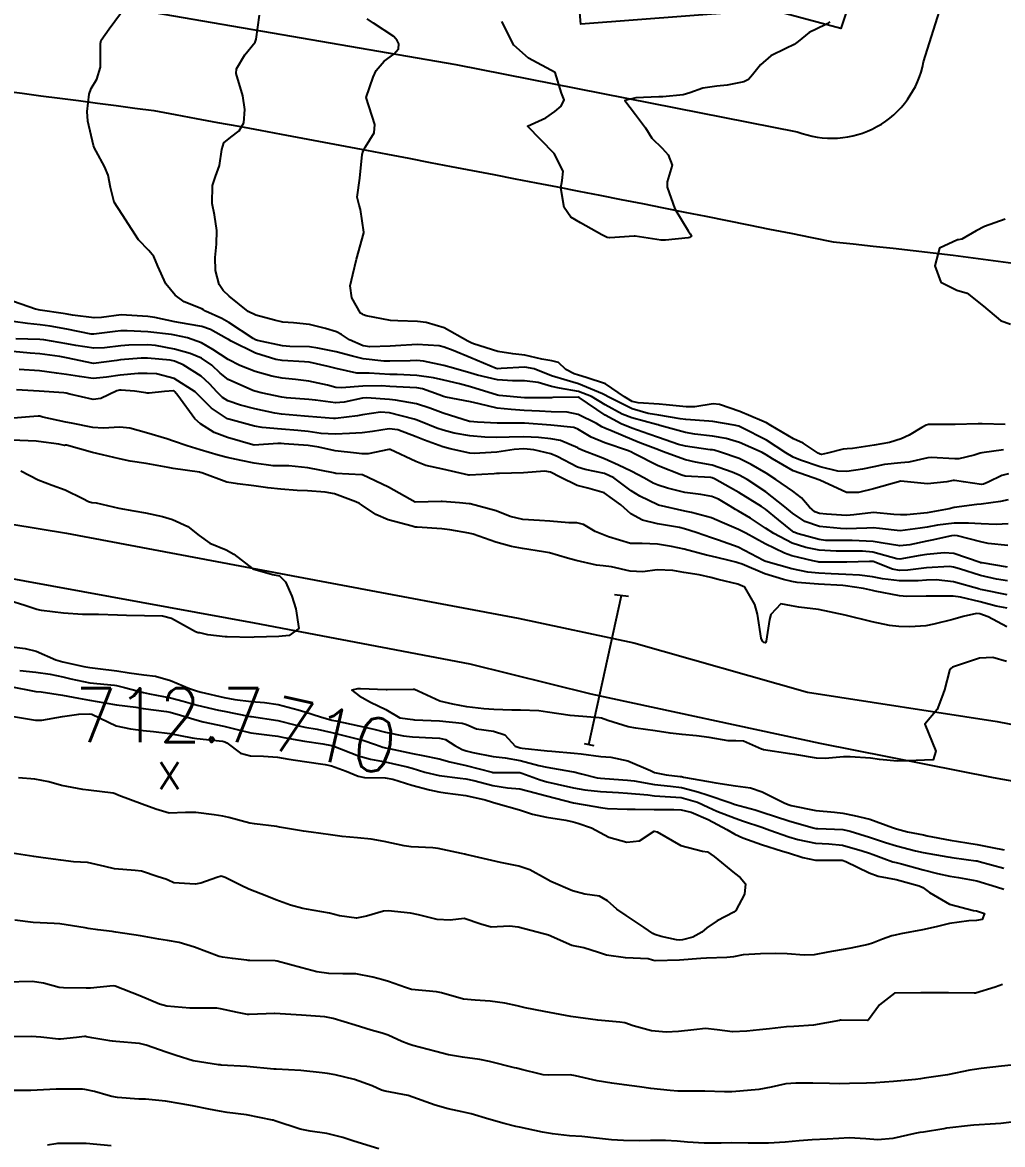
# Model space of a CAD drawing. Header units: metres. Extents: x 292545 to 299085, y 7450245 to 7463078.
# Drawn here: x 292614.3 to 292687.1, y 7462828 to 7462911.2 of the extents above; entities that cross this region are included whole.
import ezdxf
from ezdxf.enums import TextEntityAlignment as Align

# ---------------------------------------------------------------- set-up
doc = ezdxf.new("R2010")
doc.units = ezdxf.units.M
for name, color, linetype in [('Cotas', 45, 'Continuous'), ('Curvas de Nivel 1m', 11, 'Continuous'), ('Curvas de Nivel 5m', 15, 'Continuous'), ('Edificações', 30, 'Continuous'), ('Linha Férrea', 20, 'Continuous'), ('Pontos Cotados', 45, 'Continuous'), ('Pórtico', 62, 'Continuous'), ('Vias Primárias', 230, 'Continuous')]:
    doc.layers.add(name, color=color, linetype=linetype)
doc.styles.add('Style-STANDARD', font='STANDARD.shx')

# ---------------------------------------------------------------- blocks, each defined once
blk = doc.blocks.new('ELVTXT_85')
at = {"layer": 'Pontos Cotados', "linetype": 'Continuous', "style": 'Style-STANDARD'}
for s, height, p in [('712.7', 4, (0, 4)), ('x', 3, (0, 0))]:
    blk.add_text(s, height=height, dxfattribs=at).set_placement(p, align=Align.MIDDLE_CENTER)

msp = doc.modelspace()

# ---------------------------------------------------------------- linework, layer by layer
at = {"layer": 'Curvas de Nivel 1m', "flags": 128}
for points, elevation in [([(292687.513, 7462877.75), (292687.001, 7462877.625), (292685.994, 7462877.125), (292685.657, 7462876.973), (292685.501, 7462876.959), (292684.164, 7462877.143), (292683.504, 7462877.241), (292683.41, 7462877.246), (292682.937, 7462877.158), (292681.501, 7462876.992), (292679.503, 7462877.2), (292677.497, 7462876.637), (292676.377, 7462876.358), (292675.494, 7462876.36), (292673.503, 7462877.27), (292671.513, 7462877.975), (292669.995, 7462878.846), (292669.53, 7462879.15), (292669.215, 7462879.323), (292667.54, 7462880.063), (292666.555, 7462880.367), (292665.545, 7462880.546), (292664.235, 7462880.694), (292663.547, 7462880.817), (292661.623, 7462881.339), (292661.552, 7462881.366), (292661.517, 7462881.375), (292661.378, 7462881.413), (292659.56, 7462881.889), (292658.831, 7462882.18), (292657.574, 7462882.856), (292656.556, 7462883.47), (292655.587, 7462883.858), (292654.174, 7462884.087), (292653.59, 7462884.221), (292652.598, 7462884.515), (292651.594, 7462884.642), (292650.696, 7462884.646), (292649.594, 7462884.707), (292648.11, 7462885.062), (292647.599, 7462885.223), (292646.309, 7462885.593), (292645.605, 7462885.781), (292644.09, 7462886.105), (292643.608, 7462886.146), (292643.109, 7462886.134), (292641.607, 7462886.1), (292641.157, 7462886.107), (292639.612, 7462886.277), (292638.832, 7462886.465), (292637.619, 7462886.791), (292636.26, 7462887.077), (292635.624, 7462887.159), (292634.169, 7462887.191), (292633.625, 7462887.242), (292631.77, 7462887.629), (292631.631, 7462887.673), (292631.454, 7462887.772), (292629.645, 7462888.981), (292629.12, 7462889.27), (292627.922, 7462889.816), (292627.757, 7462889.922), (292627.655, 7462889.985), (292626.326, 7462890.497), (292625.665, 7462891.005), (292624.967, 7462891.847), (292624.388, 7462893.158), (292624.093, 7462893.856), (292623.707, 7462894.315), (292622.935, 7462895.092), (292622.459, 7462895.879), (292621.739, 7462896.978), (292621.131, 7462897.896), (292620.857, 7462898.987), (292620.694, 7462899.896), (292620.417, 7462900.538), (292619.791, 7462901.684), (292619.682, 7462901.911), (292619.617, 7462902.091), (292619.179, 7462903.916), (292619.133, 7462904.614), (292619.278, 7462905.916), (292619.433, 7462906.328), (292619.854, 7462907.031), (292620.117, 7462907.906), (292620.129, 7462909.666), (292620.185, 7462909.906), (292620.76, 7462910.755), (292621.611, 7462911.885)], 717), ([(292687.139, 7462879.512), (292685.535, 7462879.292), (292685.401, 7462879.265), (292684.951, 7462879.136), (292683.821, 7462878.855), (292683.528, 7462878.844), (292681.754, 7462878.952), (292681.529, 7462878.924), (292680.117, 7462878.601), (292679.523, 7462878.548), (292678.304, 7462878.429), (292677.518, 7462878.257), (292676.67, 7462878.084), (292675.513, 7462877.914), (292674.838, 7462877.932), (292673.518, 7462878.266), (292672.058, 7462878.759), (292671.528, 7462878.983), (292670.986, 7462879.305), (292669.542, 7462880.24), (292667.698, 7462881.192), (292667.552, 7462881.258), (292667.487, 7462881.276), (292667.142, 7462881.346), (292665.557, 7462881.636), (292665.271, 7462881.659), (292663.559, 7462881.763), (292663.128, 7462881.826), (292661.563, 7462882.108), (292660.767, 7462882.22), (292659.57, 7462882.555), (292657.785, 7462883.458), (292657.584, 7462883.57), (292657.371, 7462883.676), (292655.592, 7462884.408), (292654.759, 7462884.657), (292653.598, 7462885.02), (292652.297, 7462885.523), (292651.604, 7462885.658), (292649.861, 7462885.556), (292649.603, 7462885.54), (292649.495, 7462885.561), (292647.611, 7462886.346), (292646.306, 7462886.903), (292645.618, 7462887.15), (292645.246, 7462887.233), (292643.62, 7462887.347), (292642.024, 7462887.241), (292641.619, 7462887.212), (292640.114, 7462887.177), (292639.627, 7462887.25), (292638.599, 7462887.686), (292638.014, 7462888.072), (292637.639, 7462888.266), (292636.815, 7462888.535), (292635.644, 7462888.824), (292634.435, 7462888.942), (292633.646, 7462889.006), (292633.035, 7462889.137), (292631.65, 7462889.508), (292631.087, 7462889.776), (292629.664, 7462890.931), (292629.223, 7462891.352), (292628.923, 7462891.797), (292628.668, 7462892.821), (292628.642, 7462893.801), (292628.731, 7462894.782), (292628.757, 7462895.8), (292628.573, 7462896.963), (292628.421, 7462897.803), (292628.442, 7462899.124), (292628.664, 7462899.801), (292628.967, 7462900.612), (292629.119, 7462901.797), (292629.289, 7462902.307), (292629.807, 7462902.726), (292630.417, 7462903.181), (292630.749, 7462903.781), (292630.833, 7462904.78), (292630.691, 7462905.782), (292630.2, 7462907.446), (292630.213, 7462907.786), (292630.841, 7462908.818), (292631.591, 7462909.773), (292631.684, 7462909.983), (292631.913, 7462911.77)], 718), ([(292687.255, 7462881.414), (292685.556, 7462881.455), (292685.242, 7462881.448), (292683.556, 7462881.415), (292681.793, 7462881.414), (292681.555, 7462881.392), (292681.389, 7462881.348), (292681.079, 7462881.185), (292680.128, 7462880.614), (292679.544, 7462880.346), (292678.671, 7462880.08), (292677.539, 7462879.865), (292675.924, 7462879.631), (292675.536, 7462879.598), (292675.225, 7462879.564), (292674.081, 7462879.265), (292673.621, 7462879.18), (292673.532, 7462879.196), (292673.379, 7462879.272), (292672.263, 7462880.012), (292671.543, 7462880.351), (292669.868, 7462881.317), (292669.556, 7462881.516), (292669.196, 7462881.686), (292667.568, 7462882.356), (292666.053, 7462882.886), (292665.576, 7462882.927), (292664.233, 7462882.723), (292663.573, 7462882.711), (292662.109, 7462882.871), (292661.576, 7462882.921), (292660.011, 7462882.999), (292659.578, 7462883.107), (292658.999, 7462883.446), (292657.592, 7462884.418), (292656.175, 7462884.897), (292655.599, 7462885.061), (292655.284, 7462885.169), (292654.649, 7462885.494), (292654.103, 7462885.998), (292653.609, 7462886.128), (292652.869, 7462886.259), (292651.613, 7462886.551), (292650.72, 7462886.65), (292649.615, 7462886.814), (292647.814, 7462887.385), (292647.622, 7462887.457), (292647.392, 7462887.582), (292645.637, 7462888.571), (292644.288, 7462888.976), (292643.644, 7462889.054), (292642.191, 7462889.098), (292641.645, 7462889.128), (292639.842, 7462889.477), (292639.652, 7462889.534), (292639.557, 7462889.577), (292639.42, 7462889.673), (292638.774, 7462890.794), (292638.655, 7462891.685), (292638.841, 7462892.528), (292639.124, 7462893.679), (292639.668, 7462895.616), (292639.674, 7462895.671), (292639.417, 7462897.352), (292639.319, 7462897.676), (292639.172, 7462898.259), (292639.36, 7462899.676), (292639.554, 7462901.437), (292639.615, 7462901.673), (292639.796, 7462902.005), (292640.422, 7462903.049), (292640.493, 7462903.663), (292639.843, 7462905.67), (292640.351, 7462907.172), (292640.589, 7462907.663), (292641.168, 7462908.363), (292641.881, 7462908.888), (292642.247, 7462909.285), (292642.251, 7462909.645), (292642.148, 7462909.899), (292641.898, 7462910.179), (292640.394, 7462911.179), (292639.911, 7462911.493)], 719), ([(292687.263, 7462896.632), (292685.733, 7462896.089), (292685.095, 7462895.77), (292684.043, 7462895.147), (292683.769, 7462895.103), (292683.722, 7462895.098), (292682.393, 7462894.49), (292682.047, 7462893.175), (292682.486, 7462891.973), (292683.675, 7462891.377), (292684.439, 7462891.142), (292685.659, 7462890.178), (292686.92, 7462889.117), (292687.64, 7462888.854)], 719), ([(292687.49, 7462875.814), (292686.919, 7462875.685), (292685.487, 7462875.495), (292685.146, 7462875.474), (292683.484, 7462875.246), (292683.097, 7462875.156), (292681.48, 7462874.852), (292679.962, 7462874.712), (292679.478, 7462874.692), (292679.006, 7462874.734), (292677.479, 7462874.864), (292676.023, 7462874.699), (292675.477, 7462874.664), (292674.001, 7462874.741), (292673.478, 7462874.798), (292673.131, 7462874.927), (292672.725, 7462875.281), (292672.151, 7462875.952), (292671.494, 7462876.453), (292670.25, 7462877.313), (292669.51, 7462877.803), (292668.403, 7462878.448), (292667.526, 7462878.873), (292666.13, 7462879.361), (292665.658, 7462879.492), (292665.534, 7462879.513), (292665.37, 7462879.536), (292663.537, 7462879.791), (292663.007, 7462879.926), (292661.543, 7462880.451), (292660.822, 7462880.697), (292659.55, 7462881.124), (292658.762, 7462881.448), (292657.563, 7462882.108), (292655.645, 7462883.416), (292655.582, 7462883.438), (292653.694, 7462883.396), (292653.581, 7462883.393), (292651.725, 7462883.384), (292651.581, 7462883.391), (292649.718, 7462883.558), (292649.594, 7462883.57), (292647.589, 7462884.202), (292646.765, 7462884.415), (292645.594, 7462884.681), (292644.843, 7462884.859), (292643.597, 7462885.04), (292642.141, 7462885.101), (292641.598, 7462885.122), (292640.058, 7462885.206), (292639.598, 7462885.206), (292639.136, 7462885.214), (292637.601, 7462885.55), (292637.023, 7462885.706), (292635.607, 7462886.022), (292635.272, 7462886.059), (292633.609, 7462886.154), (292633.137, 7462886.221), (292631.617, 7462886.686), (292629.822, 7462887.596), (292629.632, 7462887.706), (292629.482, 7462887.792), (292628.276, 7462888.447), (292627.641, 7462888.672), (292626.621, 7462888.853), (292625.645, 7462889.031), (292624.163, 7462889.34), (292623.648, 7462889.412), (292623.232, 7462889.449), (292621.649, 7462889.528), (292620.204, 7462889.348), (292619.647, 7462889.315), (292618.059, 7462889.515), (292617.65, 7462889.591), (292617.355, 7462889.64), (292615.652, 7462889.895), (292615.294, 7462889.964), (292613.658, 7462890.524)], 716), ([(292687.446, 7462872.416), (292686.002, 7462872.577), (292685.456, 7462872.698), (292683.709, 7462873.148), (292683.463, 7462873.175), (292683.266, 7462873.153), (292681.821, 7462872.811), (292681.456, 7462872.738), (292680.175, 7462872.469), (292679.451, 7462872.408), (292678.051, 7462872.624), (292677.455, 7462872.722), (292675.907, 7462872.795), (292675.456, 7462872.795), (292673.914, 7462872.807), (292673.457, 7462872.863), (292671.885, 7462873.294), (292671.581, 7462873.415), (292671.465, 7462873.488), (292670.441, 7462874.342), (292669.481, 7462875.115), (292669.185, 7462875.323), (292667.493, 7462876.347), (292666.863, 7462876.716), (292665.678, 7462877.367), (292665.504, 7462877.442), (292665.416, 7462877.459), (292663.506, 7462877.582), (292663.265, 7462877.634), (292661.517, 7462878.341), (292659.705, 7462879.263), (292659.532, 7462879.349), (292659.301, 7462879.442), (292657.539, 7462880.031), (292656.533, 7462880.466), (292655.549, 7462881.062), (292655.239, 7462881.174), (292653.551, 7462881.35), (292651.585, 7462881.498), (292651.553, 7462881.501), (292651.521, 7462881.499), (292649.552, 7462881.506), (292648.111, 7462881.574), (292647.554, 7462881.624), (292647.5, 7462881.635), (292645.563, 7462882.243), (292644.559, 7462882.625), (292643.573, 7462882.94), (292642.012, 7462883.21), (292641.577, 7462883.263), (292639.855, 7462883.391), (292639.578, 7462883.364), (292638.216, 7462883.048), (292637.573, 7462883.012), (292636.091, 7462883.199), (292635.576, 7462883.264), (292633.921, 7462883.393), (292633.578, 7462883.439), (292632.036, 7462883.763), (292631.665, 7462883.85), (292631.584, 7462883.874), (292631.423, 7462883.933), (292629.592, 7462884.739), (292629.004, 7462885.206), (292628.376, 7462885.808), (292627.611, 7462886.326), (292626.772, 7462886.672), (292625.62, 7462886.998), (292624.209, 7462887.269), (292623.625, 7462887.308), (292622.215, 7462887.29), (292621.623, 7462887.241), (292620.424, 7462887.098), (292619.62, 7462887.073), (292618.288, 7462887.259), (292617.625, 7462887.386), (292615.908, 7462887.676), (292615.629, 7462887.705), (292613.852, 7462887.756)], 714), ([(292687.43, 7462870.828), (292685.543, 7462871.129), (292685.433, 7462871.146), (292685.406, 7462871.158), (292683.443, 7462871.832), (292682.726, 7462871.878), (292681.442, 7462871.761), (292680.939, 7462871.686), (292679.436, 7462871.406), (292679.21, 7462871.43), (292677.443, 7462871.927), (292676.669, 7462872.013), (292675.444, 7462871.999), (292674.704, 7462871.998), (292673.445, 7462872.087), (292672.456, 7462872.276), (292671.453, 7462872.607), (292670.087, 7462873.314), (292669.467, 7462873.721), (292668.349, 7462874.457), (292667.479, 7462874.975), (292667.244, 7462875.107), (292666.85, 7462875.349), (292665.993, 7462875.868), (292665.49, 7462876.072), (292664.67, 7462876.2), (292663.493, 7462876.368), (292662.208, 7462876.691), (292661.498, 7462876.9), (292661.139, 7462877.055), (292660.496, 7462877.425), (292659.51, 7462877.945), (292658.57, 7462878.397), (292657.527, 7462878.855), (292657.084, 7462879.022), (292655.922, 7462879.484), (292655.65, 7462879.604), (292655.535, 7462879.665), (292654.248, 7462880.207), (292653.541, 7462880.343), (292652.632, 7462880.429), (292651.543, 7462880.498), (292650.461, 7462880.465), (292649.542, 7462880.445), (292648.642, 7462880.469), (292647.543, 7462880.555), (292646.366, 7462880.771), (292645.547, 7462880.975), (292645.076, 7462881.135), (292643.874, 7462881.625), (292643.555, 7462881.743), (292643.397, 7462881.79), (292641.562, 7462882.271), (292640.897, 7462882.322), (292639.56, 7462882.113), (292639.189, 7462882.045), (292637.555, 7462881.844), (292637.415, 7462881.841), (292635.557, 7462881.988), (292635.268, 7462882.012), (292633.559, 7462882.175), (292633.068, 7462882.248), (292631.565, 7462882.559), (292630.517, 7462882.832), (292629.573, 7462883.159), (292629.179, 7462883.396), (292628.773, 7462883.802), (292628.204, 7462884.426), (292627.595, 7462884.983), (292626.27, 7462885.833), (292625.607, 7462886.098), (292625.283, 7462886.168), (292623.61, 7462886.327), (292623.148, 7462886.329), (292621.607, 7462886.191), (292621.337, 7462886.163), (292619.603, 7462885.921), (292617.609, 7462886.354), (292617.101, 7462886.447), (292615.613, 7462886.642), (292614.895, 7462886.686), (292613.615, 7462886.81)], 713), ([(292687.42, 7462869.794), (292686.608, 7462869.931), (292685.424, 7462870.207), (292683.875, 7462870.699), (292683.43, 7462870.831), (292683.134, 7462870.859), (292681.429, 7462870.764), (292680.025, 7462870.596), (292679.427, 7462870.57), (292678.887, 7462870.668), (292677.456, 7462871.23), (292677.433, 7462871.237), (292677.183, 7462871.233), (292675.496, 7462871.185), (292675.432, 7462871.185), (292673.506, 7462871.196), (292673.432, 7462871.195), (292673.367, 7462871.206), (292672.972, 7462871.277), (292671.438, 7462871.658), (292670.884, 7462871.863), (292669.451, 7462872.544), (292668.001, 7462873.335), (292667.466, 7462873.605), (292666.258, 7462874.145), (292665.474, 7462874.479), (292663.99, 7462874.872), (292663.479, 7462874.984), (292661.544, 7462875.409), (292661.483, 7462875.433), (292660.138, 7462876.078), (292659.493, 7462876.49), (292658.213, 7462877.453), (292657.516, 7462877.766), (292656.099, 7462878.062), (292655.52, 7462878.248), (292654.008, 7462879.025), (292653.53, 7462879.219), (292652.27, 7462879.523), (292651.533, 7462879.586), (292650.822, 7462879.541), (292649.531, 7462879.361), (292647.851, 7462879.255), (292647.53, 7462879.281), (292646.077, 7462879.595), (292645.534, 7462879.751), (292644.171, 7462880.252), (292643.542, 7462880.499), (292642.194, 7462880.996), (292641.547, 7462881.083), (292640.318, 7462880.889), (292639.544, 7462880.784), (292638.599, 7462880.739), (292637.543, 7462880.694), (292636.506, 7462880.747), (292635.545, 7462880.879), (292634.766, 7462880.953), (292633.546, 7462881.056), (292632.126, 7462881.185), (292631.548, 7462881.271), (292629.645, 7462881.789), (292629.553, 7462881.827), (292628.37, 7462882.607), (292627.579, 7462883.396), (292627.15, 7462883.824), (292625.593, 7462884.807), (292624.283, 7462885.167), (292623.596, 7462885.195), (292622.914, 7462885.188), (292621.595, 7462885.074), (292620.578, 7462884.915), (292619.592, 7462884.828), (292618.562, 7462884.952), (292617.595, 7462885.121), (292616.87, 7462885.215), (292615.597, 7462885.384), (292614.086, 7462885.487)], 712), ([(292687.408, 7462868.778), (292685.573, 7462869.128), (292685.413, 7462869.165), (292685.368, 7462869.175), (292683.419, 7462869.725), (292682.131, 7462869.88), (292681.42, 7462869.853), (292680.8, 7462869.805), (292679.419, 7462869.805), (292678.165, 7462869.963), (292677.422, 7462870.106), (292676.447, 7462870.215), (292675.423, 7462870.282), (292674.353, 7462870.331), (292673.424, 7462870.372), (292672.601, 7462870.459), (292671.427, 7462870.702), (292669.5, 7462871.251), (292669.432, 7462871.271), (292669.335, 7462871.321), (292667.447, 7462872.294), (292665.987, 7462872.83), (292665.457, 7462872.988), (292664.317, 7462873.381), (292663.466, 7462873.674), (292663.098, 7462873.763), (292661.469, 7462874.038), (292660.343, 7462874.299), (292659.476, 7462874.784), (292658.741, 7462875.447), (292657.496, 7462876.335), (292656.291, 7462876.688), (292655.504, 7462876.883), (292654.242, 7462877.503), (292653.516, 7462877.857), (292653.087, 7462877.944), (292651.516, 7462877.824), (292649.731, 7462877.772), (292649.515, 7462877.756), (292649.336, 7462877.741), (292647.513, 7462877.636), (292647.447, 7462877.647), (292645.518, 7462878.092), (292644.275, 7462878.373), (292643.523, 7462878.662), (292641.622, 7462879.56), (292641.532, 7462879.56), (292639.979, 7462879.215), (292639.528, 7462879.227), (292639.123, 7462879.271), (292637.53, 7462879.448), (292636.32, 7462879.712), (292635.534, 7462879.845), (292633.765, 7462879.976), (292633.535, 7462879.993), (292633.286, 7462880.001), (292631.534, 7462879.874), (292631.421, 7462879.884), (292629.539, 7462880.431), (292628.56, 7462880.822), (292627.557, 7462881.446), (292627.135, 7462881.824), (292625.864, 7462883.553), (292625.637, 7462883.839), (292625.583, 7462883.877), (292625.534, 7462883.89), (292624.866, 7462883.847), (292623.724, 7462883.716), (292623.582, 7462883.74), (292623.482, 7462883.761), (292622.651, 7462883.874), (292621.655, 7462883.96), (292621.584, 7462883.958), (292621.526, 7462883.948), (292621.348, 7462883.892), (292620.152, 7462883.329), (292619.576, 7462883.259), (292617.861, 7462883.646), (292617.581, 7462883.726), (292617.405, 7462883.757), (292615.582, 7462883.864), (292613.88, 7462883.977)], 711), ([(292687.376, 7462866.401), (292685.987, 7462867.124), (292685.386, 7462867.349), (292685.139, 7462867.38), (292684.133, 7462867.149), (292683.381, 7462866.933), (292681.969, 7462866.582), (292681.376, 7462866.465), (292680.182, 7462866.384), (292679.375, 7462866.414), (292678.667, 7462866.502), (292677.378, 7462866.771), (292675.383, 7462867.25), (292673.397, 7462867.688), (292671.948, 7462867.841), (292671.399, 7462867.958), (292670.61, 7462868.099), (292669.872, 7462867.315), (292669.765, 7462866.939), (292669.524, 7462865.318), (292669.465, 7462865.215), (292669.362, 7462865.222), (292669.237, 7462865.321), (292669.147, 7462865.542), (292668.88, 7462867.325), (292668.681, 7462868.047), (292667.935, 7462869.335), (292667.415, 7462869.547), (292665.964, 7462869.907), (292665.42, 7462870.047), (292664.556, 7462870.244), (292663.423, 7462870.434), (292662.584, 7462870.562), (292661.425, 7462870.618), (292660.371, 7462870.483), (292659.424, 7462870.51), (292658.049, 7462870.832), (292657.428, 7462870.92), (292656.924, 7462870.964), (292655.431, 7462871.307), (292654.79, 7462871.496), (292653.438, 7462871.872), (292652.997, 7462871.957), (292651.443, 7462872.209), (292650.628, 7462872.359), (292649.45, 7462872.673), (292647.776, 7462873.259), (292647.459, 7462873.349), (292646.039, 7462873.594), (292645.464, 7462873.66), (292643.613, 7462873.776), (292643.465, 7462873.796), (292643.248, 7462873.849), (292641.47, 7462874.322), (292640.548, 7462874.738), (292639.481, 7462875.442), (292639.347, 7462875.537), (292639.063, 7462875.676), (292637.491, 7462876.249), (292636.805, 7462876.395), (292635.494, 7462876.487), (292634.713, 7462876.513), (292633.496, 7462876.599), (292632.55, 7462876.706), (292631.499, 7462876.856), (292630.288, 7462876.995), (292629.503, 7462877.119), (292627.633, 7462877.818), (292627.538, 7462877.845), (292627.513, 7462877.854), (292627.474, 7462877.86), (292625.516, 7462878.143), (292625.15, 7462878.21), (292623.519, 7462878.513), (292622.325, 7462878.682), (292621.523, 7462878.852), (292620.274, 7462879.154), (292619.527, 7462879.315), (292617.602, 7462879.86), (292617.532, 7462879.864), (292617.447, 7462879.846), (292617.03, 7462879.938), (292615.536, 7462880.146), (292615.339, 7462880.159), (292613.537, 7462880.244)], 709), ([(292614.222, 7462877.973), (292615.506, 7462877.29), (292616.533, 7462876.914), (292617.492, 7462876.564), (292618.819, 7462875.92), (292619.246, 7462875.679), (292619.48, 7462875.627), (292619.8, 7462875.587), (292621.476, 7462875.192), (292622.589, 7462874.989), (292623.473, 7462874.853), (292624.737, 7462874.58), (292625.468, 7462874.36), (292626.604, 7462873.829), (292627.456, 7462873.173), (292628.241, 7462872.598), (292629.446, 7462872.093), (292630.021, 7462871.784), (292631.427, 7462870.688), (292632.895, 7462870.281), (292633.419, 7462870.17), (292633.852, 7462869.743), (292634.328, 7462868.662), (292634.632, 7462867.731), (292634.836, 7462866.263), (292634.134, 7462865.738), (292633.362, 7462865.684), (292631.525, 7462865.614), (292631.371, 7462865.613), (292629.515, 7462865.644), (292629.371, 7462865.653), (292628.092, 7462865.809), (292627.5, 7462865.944), (292627.374, 7462865.947), (292627.186, 7462866.01), (292625.385, 7462867.003), (292624.721, 7462867.185), (292623.386, 7462867.202), (292622.045, 7462867.225), (292621.387, 7462867.268), (292619.981, 7462867.31), (292619.387, 7462867.307), (292618.782, 7462867.314), (292617.388, 7462867.4), (292615.741, 7462867.605), (292615.39, 7462867.675), (292614.507, 7462867.969), (292613.396, 7462868.333)], 709), ([(292613.357, 7462864.935), (292614.532, 7462864.792), (292615.352, 7462864.575), (292616.817, 7462863.945), (292617.341, 7462863.788), (292618.882, 7462863.461), (292619.338, 7462863.379), (292619.933, 7462863.308), (292621.335, 7462863.121), (292622.246, 7462862.969), (292623.333, 7462862.84), (292624.213, 7462862.738), (292625.329, 7462862.422), (292626.724, 7462861.826), (292627.32, 7462861.611), (292627.597, 7462861.538), (292629.313, 7462861.146), (292630.094, 7462861), (292631.309, 7462860.851), (292632.293, 7462860.776), (292633.306, 7462860.636), (292634.786, 7462860.242), (292635.298, 7462860.083), (292636.456, 7462859.708), (292637.291, 7462859.475), (292637.577, 7462859.41), (292639.287, 7462859.044), (292640.419, 7462858.798), (292641.282, 7462858.582), (292642.604, 7462858.312), (292643.279, 7462858.237), (292644.727, 7462858.167), (292645.278, 7462858.141), (292645.714, 7462858.041), (292646.41, 7462857.593), (292646.966, 7462857.28), (292647.267, 7462857.193), (292647.762, 7462857.079), (292649.261, 7462856.78), (292650.143, 7462856.668), (292651.257, 7462856.464), (292652.652, 7462856.116), (292653.25, 7462855.989), (292655.069, 7462855.669), (292655.245, 7462855.629), (292655.828, 7462855.481), (292656.977, 7462855.201), (292657.24, 7462855.165), (292657.553, 7462855.144), (292659.239, 7462855.021), (292659.717, 7462854.956), (292661.236, 7462854.693), (292662.412, 7462854.58), (292663.234, 7462854.474), (292664.453, 7462854.156), (292665.228, 7462853.915), (292666.816, 7462853.354), (292667.222, 7462853.218), (292668.702, 7462852.812), (292669.216, 7462852.655), (292670.21, 7462852.313), (292671.21, 7462852), (292673.004, 7462851.483), (292673.205, 7462851.439), (292673.353, 7462851.427), (292675.204, 7462851.35), (292675.763, 7462851.244), (292677.188, 7462850.786), (292678.365, 7462850.393), (292679.182, 7462850.134), (292680.594, 7462849.77), (292681.178, 7462849.649), (292683.006, 7462849.331), (292683.174, 7462849.299), (292683.298, 7462849.282), (292684.355, 7462849.142), (292685.083, 7462849.042), (292685.172, 7462849.024), (292685.316, 7462848.984), (292687.167, 7462848.49)], 709), ([(292687.35, 7462863.824), (292686.352, 7462864.121), (292685.352, 7462864.078), (292683.72, 7462863.528), (292683.345, 7462863.388), (292683.214, 7462863.292), (292683.128, 7462863.162), (292682.761, 7462861.726), (292682.562, 7462861.168), (292682.209, 7462860.266), (292681.293, 7462859.18), (292682.106, 7462857.172), (292681.911, 7462856.526), (292681.263, 7462856.506), (292680.01, 7462856.445), (292679.261, 7462856.418), (292677.93, 7462856.553), (292677.264, 7462856.638), (292675.759, 7462856.752), (292675.265, 7462856.738), (292673.906, 7462856.621), (292673.264, 7462856.66), (292671.652, 7462856.91), (292671.268, 7462856.969), (292669.313, 7462857.279), (292669.272, 7462857.29), (292669.164, 7462857.322), (292667.836, 7462857.899), (292667.279, 7462857.923), (292666.697, 7462857.937), (292665.281, 7462858.187), (292664.363, 7462858.298), (292663.283, 7462858.398), (292662.391, 7462858.51), (292661.286, 7462858.68), (292659.843, 7462858.879), (292659.288, 7462858.972), (292657.765, 7462859.455), (292657.295, 7462859.607), (292657.124, 7462859.634), (292655.297, 7462859.778), (292654.976, 7462859.815), (292653.301, 7462860.074), (292652.662, 7462860.156), (292651.303, 7462860.198), (292650.641, 7462860.201), (292649.303, 7462860.258), (292648.559, 7462860.313), (292647.306, 7462860.458), (292646.259, 7462860.645), (292645.312, 7462860.887), (292643.703, 7462861.626), (292643.432, 7462861.737), (292643.324, 7462861.753), (292641.385, 7462861.711), (292641.324, 7462861.709), (292639.428, 7462861.782), (292639.324, 7462861.795), (292639.207, 7462861.798), (292638.781, 7462861.685), (292639.317, 7462861.279), (292640.163, 7462860.815), (292641.302, 7462860.262), (292642.346, 7462859.639), (292643.292, 7462859.507), (292643.425, 7462859.495), (292645.291, 7462859.407), (292646.955, 7462859.25), (292647.289, 7462859.15), (292648.035, 7462858.823), (292649.284, 7462858.651), (292650.126, 7462858.392), (292650.907, 7462857.535), (292651.271, 7462857.411), (292651.409, 7462857.39), (292653.268, 7462857.194), (292653.609, 7462857.165), (292655.266, 7462857.028), (292655.782, 7462856.965), (292657.263, 7462856.777), (292658.001, 7462856.714), (292659.258, 7462856.461), (292660.939, 7462855.731), (292661.246, 7462855.593), (292662.11, 7462855.407), (292663.142, 7462855.292), (292663.242, 7462855.279), (292663.38, 7462855.25), (292665.239, 7462854.928), (292665.79, 7462854.812), (292667.235, 7462854.587), (292668.348, 7462854.447), (292669.231, 7462854.158), (292670.904, 7462853.303), (292671.222, 7462853.18), (292671.381, 7462853.139), (292673.218, 7462852.77), (292674.592, 7462852.635), (292675.216, 7462852.566), (292676.045, 7462852.407), (292677.206, 7462852.113), (292678.894, 7462851.508), (292679.196, 7462851.399), (292680.015, 7462851.192), (292681.191, 7462850.949), (292681.472, 7462850.895), (292683.187, 7462850.565), (292684.414, 7462850.371), (292685.184, 7462850.24), (292686.28, 7462850.021), (292687.18, 7462849.844)], 708), ([(292613.323, 7462861.98), (292615.319, 7462861.605), (292615.715, 7462861.56), (292617.317, 7462861.322), (292618.486, 7462861.093), (292619.309, 7462860.957), (292620.458, 7462860.746), (292621.304, 7462860.614), (292622.741, 7462860.435), (292623.3, 7462860.346), (292625.032, 7462860.109), (292625.296, 7462860.059), (292626.064, 7462859.832), (292627.289, 7462859.458), (292627.755, 7462859.348), (292629.285, 7462859.031), (292630.275, 7462858.777), (292631.281, 7462858.534), (292632.67, 7462858.365), (292633.278, 7462858.281), (292633.725, 7462858.191), (292635.275, 7462857.915), (292636.626, 7462857.706), (292637.272, 7462857.589), (292637.433, 7462857.537), (292639.264, 7462856.834), (292640.171, 7462856.575), (292641.26, 7462856.375), (292642.873, 7462856.017), (292643.256, 7462855.913), (292644.201, 7462855.621), (292645.249, 7462855.359), (292646.824, 7462855.171), (292647.238, 7462855.122), (292647.829, 7462854.982), (292649.233, 7462854.614), (292650.321, 7462854.46), (292651.231, 7462854.364), (292651.909, 7462854.209), (292653.226, 7462853.849), (292654.548, 7462853.497), (292655.221, 7462853.341), (292656.817, 7462853.064), (292657.218, 7462852.993), (292657.757, 7462852.915), (292659.217, 7462852.864), (292659.793, 7462852.858), (292661.217, 7462852.843), (292662.67, 7462852.851), (292663.217, 7462852.827), (292663.948, 7462852.65), (292665.21, 7462852.11), (292666.61, 7462851.356), (292667.198, 7462851.009), (292667.801, 7462850.734), (292669.187, 7462850.241), (292670.727, 7462849.757), (292671.178, 7462849.63), (292672.248, 7462849.289), (292673.171, 7462849.07), (292674.993, 7462849.074), (292675.171, 7462849.07), (292675.436, 7462848.982), (292677.162, 7462848.132), (292677.843, 7462847.903), (292679.157, 7462847.643), (292680.875, 7462847.183), (292681.151, 7462847.064), (292681.634, 7462846.687), (292683.133, 7462845.811), (292684.901, 7462845.358), (292685.126, 7462845.327), (292685.73, 7462845.124), (292685.553, 7462844.692), (292685.118, 7462844.608), (292684.564, 7462844.585), (292683.115, 7462844.372), (292682.146, 7462844.136), (292681.11, 7462843.912), (292679.509, 7462843.606), (292679.106, 7462843.526), (292678.852, 7462843.466), (292678.164, 7462843.219), (292677.404, 7462842.923), (292677.099, 7462842.82), (292675.796, 7462842.543), (292675.095, 7462842.44), (292674.093, 7462842.265), (292673.091, 7462842.056), (292672.349, 7462842.029), (292671.091, 7462842.133), (292670.24, 7462842.16), (292669.091, 7462842.145), (292667.811, 7462842.061), (292667.089, 7462841.913), (292666.594, 7462841.849), (292665.087, 7462841.811), (292664.675, 7462841.786), (292663.086, 7462841.672), (292661.292, 7462841.623), (292661.085, 7462841.661), (292660.753, 7462841.756), (292659.087, 7462841.848), (292657.665, 7462842.037), (292657.091, 7462842.236), (292655.994, 7462842.581), (292655.096, 7462842.761), (292653.372, 7462843.507), (292653.104, 7462843.589), (292653.005, 7462843.611), (292651.111, 7462844.11), (292650.468, 7462844.191), (292649.111, 7462844.117), (292648.351, 7462844.331), (292647.12, 7462844.75), (292646.083, 7462844.63), (292645.119, 7462844.676), (292643.72, 7462845.028), (292643.126, 7462845.14), (292641.461, 7462845.314), (292641.128, 7462845.296), (292639.852, 7462844.939), (292639.119, 7462844.772), (292637.865, 7462844.949), (292637.125, 7462845.149), (292635.405, 7462845.449), (292635.129, 7462845.501), (292634.223, 7462845.739), (292633.137, 7462846.151), (292632.474, 7462846.422), (292631.144, 7462846.928), (292630.561, 7462847.193), (292629.368, 7462847.797), (292629.154, 7462847.874), (292629.069, 7462847.886), (292628.756, 7462847.804), (292627.581, 7462847.383), (292627.148, 7462847.296), (292625.578, 7462847.406), (292625.151, 7462847.6), (292624.981, 7462847.672), (292624.401, 7462847.851), (292623.159, 7462848.257), (292622.707, 7462848.327), (292621.161, 7462848.451), (292620.442, 7462848.618), (292619.168, 7462848.905), (292618.126, 7462848.968), (292617.17, 7462849.072), (292615.86, 7462849.266), (292615.174, 7462849.361), (292613.57, 7462849.591)], 711), ([(292613.518, 7462859.759), (292615.296, 7462859.479), (292615.777, 7462859.474), (292617.3, 7462859.73), (292618.525, 7462859.922), (292619.294, 7462859.949), (292619.48, 7462859.908), (292621.285, 7462859.059), (292622.349, 7462858.813), (292623.281, 7462858.706), (292624.047, 7462858.625), (292625.279, 7462858.49), (292626.932, 7462858.168), (292627.276, 7462858.104), (292629.167, 7462857.908), (292629.274, 7462857.891), (292629.346, 7462857.871), (292629.495, 7462857.797), (292630.512, 7462857.028), (292631.263, 7462856.818), (292632.222, 7462856.801), (292633.263, 7462856.721), (292634.109, 7462856.585), (292635.26, 7462856.41), (292636.785, 7462856.177), (292637.257, 7462856.071), (292638.355, 7462855.689), (292639.247, 7462855.315), (292639.706, 7462855.213), (292641.246, 7462855.187), (292641.808, 7462855.081), (292643.238, 7462854.637), (292644.55, 7462854.3), (292645.231, 7462854.15), (292645.7, 7462854.076), (292647.226, 7462853.886), (292648.666, 7462853.566), (292649.221, 7462853.382), (292649.464, 7462853.314), (292651.216, 7462852.822), (292652.187, 7462852.5), (292653.211, 7462852.284), (292654.655, 7462852.049), (292655.207, 7462851.918), (292655.552, 7462851.831), (292656.57, 7462851.469), (292657.198, 7462851.13), (292657.854, 7462850.793), (292659.187, 7462850.407), (292660.111, 7462850.509), (292661.2, 7462851.226), (292661.436, 7462851.18), (292663.185, 7462850.171), (292664.792, 7462849.761), (292665.178, 7462849.689), (292665.652, 7462849.365), (292667.161, 7462848.114), (292667.603, 7462847.789), (292667.976, 7462847.338), (292667.923, 7462846.557), (292667.268, 7462845.348), (292667.122, 7462845.235), (292665.891, 7462844.586), (292665.11, 7462844.063), (292664.737, 7462843.743), (292664.069, 7462843.38), (292663.311, 7462843.178), (292663.101, 7462843.154), (292662.872, 7462843.165), (292661.719, 7462843.411), (292661.251, 7462843.565), (292661.106, 7462843.64), (292660.46, 7462844.079), (292659.126, 7462844.984), (292658.446, 7462845.45), (292657.75, 7462846.072), (292657.142, 7462846.408), (292656.071, 7462846.554), (292655.146, 7462846.797), (292653.537, 7462847.506), (292653.155, 7462847.721), (292651.994, 7462848.361), (292651.164, 7462848.646), (292649.8, 7462848.92), (292649.168, 7462849.062), (292647.242, 7462849.51), (292647.172, 7462849.528), (292647.129, 7462849.537), (292646.924, 7462849.584), (292645.178, 7462849.948), (292644.796, 7462849.996), (292643.18, 7462850.078), (292642.666, 7462850.15), (292641.185, 7462850.476), (292640.211, 7462850.641), (292639.189, 7462850.735), (292638.048, 7462850.833), (292637.192, 7462850.956), (292635.751, 7462851.158), (292635.196, 7462851.233), (292633.408, 7462851.539), (292633.201, 7462851.573), (292631.56, 7462851.766), (292631.204, 7462851.833), (292629.653, 7462852.239), (292629.208, 7462852.338), (292628.569, 7462852.446), (292627.211, 7462852.627), (292626.422, 7462852.617), (292625.21, 7462852.571), (292624.219, 7462852.861), (292623.217, 7462853.231), (292621.497, 7462853.887), (292621.225, 7462854), (292621.07, 7462854.047), (292619.228, 7462854.277), (292618.822, 7462854.323), (292617.233, 7462854.632), (292616.293, 7462854.893), (292615.24, 7462855.096), (292614.032, 7462855.182)], 712), ([(292688.174, 7462833.915), (292686.99, 7462833.798), (292685.478, 7462833.622), (292684.987, 7462833.56), (292684.624, 7462833.506), (292682.983, 7462833.16), (292681.255, 7462832.903), (292680.98, 7462832.855), (292680.599, 7462832.805), (292678.977, 7462832.663), (292677.641, 7462832.558), (292676.976, 7462832.526), (292675.713, 7462832.505), (292674.975, 7462832.496), (292674.214, 7462832.501), (292672.975, 7462832.532), (292671.719, 7462832.549), (292670.975, 7462832.489), (292669.904, 7462832.247), (292668.97, 7462832.06), (292667.561, 7462831.934), (292666.968, 7462831.899), (292666.426, 7462831.897), (292664.969, 7462831.941), (292663.51, 7462831.934), (292662.968, 7462831.942), (292662.386, 7462831.989), (292660.97, 7462832.152), (292660.133, 7462832.266), (292658.973, 7462832.412), (292658.057, 7462832.537), (292656.975, 7462832.711), (292655.372, 7462833.093), (292654.98, 7462833.152), (292653.345, 7462833.141), (292652.979, 7462833.164), (292652.688, 7462833.222), (292651.455, 7462833.533), (292650.985, 7462833.649), (292650.84, 7462833.687), (292648.992, 7462834.143), (292648.266, 7462834.295), (292646.996, 7462834.472), (292645.95, 7462834.649), (292645.002, 7462834.887), (292643.307, 7462835.328), (292643.01, 7462835.419), (292642.48, 7462835.638), (292641.465, 7462836.101), (292641.019, 7462836.251), (292640.208, 7462836.482), (292639.025, 7462836.848), (292637.396, 7462837.33), (292637.03, 7462837.418), (292636.778, 7462837.452), (292635.031, 7462837.581), (292633.073, 7462837.709), (292633.033, 7462837.711), (292631.167, 7462837.633), (292631.032, 7462837.631), (292630.908, 7462837.649), (292630.297, 7462837.781), (292629.037, 7462838.059), (292628.749, 7462838.091), (292627.037, 7462838.094), (292626.758, 7462838.102), (292625.039, 7462838.246), (292624.492, 7462838.397), (292623.05, 7462839.017), (292621.205, 7462839.745), (292621.061, 7462839.77), (292619.382, 7462839.591), (292619.058, 7462839.587), (292617.388, 7462839.607), (292617.058, 7462839.645), (292615.885, 7462839.952), (292615.064, 7462840.083), (292613.104, 7462840.03)], 709), ([(292688.327, 7462829.711), (292686.939, 7462829.539), (292686.545, 7462829.51), (292684.937, 7462829.432), (292684.672, 7462829.408), (292682.933, 7462829.198), (292682.9, 7462829.194), (292682.714, 7462829.162), (292681.197, 7462828.911), (292680.93, 7462828.881), (292680.552, 7462828.809), (292678.925, 7462828.428), (292677.806, 7462828.339), (292676.925, 7462828.416), (292675.681, 7462828.487), (292674.925, 7462828.44), (292674.051, 7462828.39), (292672.923, 7462828.331), (292671.964, 7462828.248), (292670.922, 7462828.17), (292669.7, 7462828.097), (292668.92, 7462828.075), (292668.174, 7462828.084), (292666.92, 7462828.102), (292666.187, 7462828.091), (292664.92, 7462828.077), (292663.688, 7462828.156), (292662.925, 7462828.233), (292662.052, 7462828.283), (292660.926, 7462828.278), (292660.098, 7462828.255), (292658.925, 7462828.277), (292658.038, 7462828.341), (292656.928, 7462828.465), (292655.834, 7462828.576), (292654.93, 7462828.633), (292653.66, 7462828.775), (292652.934, 7462828.908), (292651.205, 7462829.27), (292650.94, 7462829.326), (292650.07, 7462829.549), (292648.946, 7462829.873), (292647.625, 7462830.255), (292646.951, 7462830.405), (292645.93, 7462830.623), (292644.956, 7462830.91), (292642.963, 7462831.63), (292641.247, 7462831.937), (292640.967, 7462832.03), (292640.291, 7462832.345), (292638.974, 7462832.816), (292637.528, 7462833.144), (292636.978, 7462833.243), (292636.581, 7462833.308), (292634.989, 7462833.488), (292633.171, 7462833.568), (292632.99, 7462833.583), (292630.993, 7462833.77), (292629.077, 7462833.882), (292628.994, 7462833.893), (292628.887, 7462833.908), (292626.997, 7462834.205), (292625.749, 7462834.587), (292625.003, 7462834.836), (292623.507, 7462835.366), (292623.009, 7462835.491), (292621.266, 7462835.632), (292621.011, 7462835.661), (292620.808, 7462835.69), (292619.488, 7462835.913), (292619.08, 7462835.986), (292619.014, 7462835.993), (292618.939, 7462835.996), (292618.332, 7462835.927), (292617.157, 7462835.793), (292617.011, 7462835.793), (292615.706, 7462835.953), (292615.013, 7462836.004), (292613.596, 7462835.981)], 708), ([(292640.781, 7462827.661), (292638.921, 7462828.243), (292638.102, 7462828.511), (292636.93, 7462828.812), (292635.674, 7462828.977), (292634.934, 7462829.127), (292633.054, 7462829.749), (292632.943, 7462829.785), (292632.898, 7462829.796), (292630.947, 7462830.178), (292629.531, 7462830.373), (292628.949, 7462830.451), (292628.152, 7462830.607), (292626.953, 7462830.85), (292626.121, 7462830.999), (292624.956, 7462831.203), (292623.469, 7462831.353), (292622.958, 7462831.361), (292621.376, 7462831.469), (292620.96, 7462831.549), (292620.69, 7462831.624), (292619.681, 7462831.909), (292618.965, 7462832.079), (292618.793, 7462832.095), (292616.965, 7462832.084), (292616.824, 7462832.082), (292614.964, 7462832.006), (292614.921, 7462832.004), (292612.963, 7462831.99)], 707), ([(292620.923, 7462827.89), (292619.056, 7462828.05), (292618.924, 7462828.06), (292618.777, 7462828.069), (292616.924, 7462828.052), (292616.821, 7462828.044), (292616.18, 7462827.947)], 706)]:
    msp.add_lwpolyline(points, dxfattribs=dict(at, elevation=elevation))
at = {"layer": 'Curvas de Nivel 5m', "flags": 128}
for points, elevation in [([(292674.253, 7462911.265), (292674.048, 7462911.131), (292673.91, 7462911.064), (292672.708, 7462910.474), (292671.891, 7462909.825), (292671.596, 7462909.586), (292670.982, 7462909.304), (292669.877, 7462908.753), (292669.105, 7462908.093), (292668.499, 7462907.334), (292668.198, 7462906.998), (292667.858, 7462906.822), (292666.622, 7462906.586), (292665.854, 7462906.5), (292664.826, 7462906.349), (292663.849, 7462906.008), (292663.371, 7462905.871), (292661.846, 7462905.72), (292661.547, 7462905.712), (292659.845, 7462905.637), (292659.042, 7462905.442), (292659.827, 7462904.396), (292660.578, 7462903.422), (292661.033, 7462902.65), (292661.798, 7462901.907), (292662.254, 7462901.405), (292662.554, 7462900.634), (292662.176, 7462899.406), (292662.169, 7462899.004), (292662.754, 7462897.4), (292663.727, 7462895.759), (292663.893, 7462895.556), (292663.975, 7462895.386), (292663.83, 7462895.28), (292663.721, 7462895.256), (292662.056, 7462895.069), (292661.718, 7462895.073), (292659.793, 7462895.368), (292659.722, 7462895.372), (292657.929, 7462895.249), (292657.72, 7462895.282), (292657.339, 7462895.464), (292655.732, 7462896.371), (292655.026, 7462896.78), (292654.526, 7462897.498), (292654.296, 7462898.971), (292654.383, 7462899.501), (292654.466, 7462900.186), (292653.793, 7462901.51), (292651.813, 7462903.53), (292653.175, 7462904.164), (292653.83, 7462904.631), (292654.308, 7462905.031), (292654.524, 7462905.5), (292654.324, 7462905.98), (292653.863, 7462907.51), (292651.879, 7462908.582), (292650.805, 7462909.541), (292649.91, 7462911.304)], 720), ([(292687.467, 7462874.023), (292686.592, 7462873.993), (292685.472, 7462874.027), (292684.537, 7462874.075), (292683.472, 7462874.091), (292682.236, 7462873.934), (292681.469, 7462873.797), (292680.948, 7462873.705), (292679.466, 7462873.506), (292677.933, 7462873.689), (292677.468, 7462873.737), (292676.989, 7462873.714), (292675.467, 7462873.675), (292675.038, 7462873.683), (292673.469, 7462873.837), (292672.401, 7462874.215), (292671.478, 7462874.831), (292670.901, 7462875.306), (292669.494, 7462876.407), (292668.099, 7462877.334), (292667.508, 7462877.646), (292666.994, 7462877.865), (292665.518, 7462878.378), (292664.287, 7462878.617), (292663.524, 7462878.771), (292661.823, 7462879.407), (292661.534, 7462879.527), (292660.148, 7462880.04), (292659.541, 7462880.279), (292658.083, 7462880.919), (292657.55, 7462881.131), (292657.322, 7462881.235), (292656.937, 7462881.466), (292655.563, 7462882.148), (292654.75, 7462882.307), (292653.566, 7462882.349), (292652.701, 7462882.384), (292651.567, 7462882.448), (292650.603, 7462882.509), (292649.569, 7462882.622), (292648.219, 7462882.928), (292647.575, 7462883.076), (292645.75, 7462883.429), (292645.581, 7462883.479), (292645.256, 7462883.605), (292644.01, 7462884.046), (292643.588, 7462884.125), (292643.07, 7462884.153), (292641.589, 7462884.228), (292640.98, 7462884.265), (292639.589, 7462884.255), (292638.018, 7462884.125), (292637.587, 7462884.15), (292636.979, 7462884.316), (292635.592, 7462884.612), (292634.591, 7462884.731), (292633.594, 7462884.846), (292632.836, 7462884.992), (292631.599, 7462885.34), (292630.459, 7462885.781), (292629.609, 7462886.216), (292628.46, 7462886.968), (292627.627, 7462887.456), (292626.575, 7462887.831), (292625.635, 7462888.037), (292625.393, 7462888.085), (292623.637, 7462888.287), (292622.106, 7462888.351), (292621.638, 7462888.349), (292621.224, 7462888.308), (292619.635, 7462888.102), (292619.438, 7462888.108), (292617.638, 7462888.465), (292616.379, 7462888.688), (292615.641, 7462888.8), (292614.706, 7462888.905), (292613.643, 7462889.037)], 715), ([(292687.393, 7462867.77), (292686.58, 7462867.933), (292685.4, 7462868.259), (292683.944, 7462868.605), (292683.406, 7462868.665), (292681.912, 7462868.668), (292681.405, 7462868.664), (292679.963, 7462868.636), (292679.405, 7462868.684), (292677.606, 7462869.031), (292677.411, 7462869.084), (292676.735, 7462869.237), (292675.415, 7462869.437), (292675.213, 7462869.454), (292673.416, 7462869.547), (292671.812, 7462869.689), (292671.418, 7462869.759), (292670.815, 7462869.91), (292669.423, 7462870.321), (292667.733, 7462871.034), (292667.431, 7462871.148), (292667.276, 7462871.187), (292666.572, 7462871.353), (292665.437, 7462871.624), (292665.098, 7462871.713), (292663.444, 7462872.156), (292662.494, 7462872.352), (292661.449, 7462872.515), (292660.31, 7462872.571), (292659.45, 7462872.58), (292657.832, 7462873.081), (292657.459, 7462873.225), (292656.843, 7462873.469), (292655.973, 7462873.987), (292655.469, 7462874.109), (292654.866, 7462874.099), (292653.47, 7462874.237), (292652.71, 7462874.278), (292651.471, 7462874.346), (292650.519, 7462874.59), (292649.477, 7462874.991), (292647.547, 7462875.515), (292647.482, 7462875.523), (292646.775, 7462875.587), (292645.484, 7462875.693), (292645.394, 7462875.692), (292643.483, 7462875.63), (292641.499, 7462876.753), (292639.571, 7462877.669), (292639.513, 7462877.68), (292637.59, 7462877.776), (292637.514, 7462877.783), (292637.404, 7462877.811), (292635.518, 7462878.195), (292634.109, 7462878.331), (292633.519, 7462878.333), (292632.93, 7462878.344), (292631.521, 7462878.534), (292630.566, 7462878.737), (292629.525, 7462878.959), (292628.854, 7462879.128), (292627.53, 7462879.531), (292626.546, 7462879.83), (292625.538, 7462880.171), (292625.043, 7462880.342), (292623.547, 7462880.79), (292622.305, 7462881.125), (292621.553, 7462881.198), (292620.333, 7462881.12), (292619.552, 7462881.188), (292617.98, 7462881.503), (292617.558, 7462881.588), (292615.836, 7462881.956), (292615.615, 7462882.01), (292615.563, 7462882.015), (292615.506, 7462882.018), (292614.855, 7462881.967), (292613.659, 7462881.881)], 710), ([(292614.15, 7462863.157), (292615.334, 7462863.037), (292616.394, 7462862.888), (292617.33, 7462862.683), (292617.932, 7462862.534), (292619.326, 7462862.247), (292621.154, 7462862.062), (292621.324, 7462862.038), (292621.91, 7462861.884), (292623.318, 7462861.512), (292623.758, 7462861.422), (292625.312, 7462861.135), (292626.253, 7462860.886), (292627.304, 7462860.59), (292628.889, 7462860.214), (292629.298, 7462860.13), (292631.107, 7462859.773), (292631.262, 7462859.74), (292631.293, 7462859.734), (292631.334, 7462859.728), (292633.29, 7462859.438), (292634.645, 7462859.088), (292635.285, 7462858.946), (292636.206, 7462858.789), (292637.281, 7462858.551), (292638.784, 7462858.178), (292639.277, 7462858.069), (292639.59, 7462857.99), (292640.531, 7462857.661), (292641.084, 7462857.466), (292641.271, 7462857.42), (292641.547, 7462857.37), (292643.267, 7462857.003), (292644.042, 7462856.845), (292645.263, 7462856.59), (292646.049, 7462856.386), (292647.251, 7462856.113), (292649.201, 7462855.603), (292649.243, 7462855.597), (292651.191, 7462855.593), (292651.244, 7462855.586), (292651.391, 7462855.538), (292652.762, 7462855.041), (292653.237, 7462854.899), (292654.022, 7462854.715), (292655.233, 7462854.457), (292656.059, 7462854.306), (292657.23, 7462854.177), (292658.573, 7462854.103), (292659.229, 7462854.063), (292660.729, 7462853.923), (292661.227, 7462853.857), (292661.64, 7462853.827), (292663.226, 7462853.726), (292664.436, 7462853.378), (292665.219, 7462853.014), (292665.862, 7462852.718), (292667.211, 7462852.193), (292667.849, 7462851.98), (292669.205, 7462851.523), (292669.787, 7462851.314), (292671.196, 7462850.825), (292671.865, 7462850.622), (292673.189, 7462850.348), (292674.167, 7462850.287), (292675.187, 7462850.188), (292676.639, 7462849.778), (292677.177, 7462849.601), (292677.454, 7462849.504), (292678.252, 7462849.214), (292678.928, 7462848.961), (292679.17, 7462848.899), (292679.559, 7462848.806), (292681.165, 7462848.374), (292682.247, 7462848.085), (292683.16, 7462847.889), (292683.799, 7462847.79), (292685.157, 7462847.54), (292686.604, 7462847.115), (292687.15, 7462846.929)], 710), ([(292687.064, 7462839.863), (292686.504, 7462839.672), (292685.054, 7462839.225), (292684.968, 7462839.218), (292683.054, 7462839.236), (292682.979, 7462839.236), (292681.054, 7462839.245), (292680.988, 7462839.247), (292679.053, 7462839.21), (292677.919, 7462838.346), (292677.122, 7462837.229), (292677.071, 7462837.191), (292677.032, 7462837.186), (292675.081, 7462837.201), (292675.032, 7462837.201), (292674.974, 7462837.193), (292673.029, 7462836.853), (292671.574, 7462836.747), (292671.027, 7462836.71), (292669.77, 7462836.568), (292669.025, 7462836.501), (292668.079, 7462836.39), (292667.023, 7462836.346), (292665.88, 7462836.506), (292665.025, 7462836.582), (292664.142, 7462836.501), (292663.023, 7462836.374), (292662.109, 7462836.323), (292661.023, 7462836.417), (292659.66, 7462836.801), (292659.029, 7462837.008), (292658.652, 7462837.069), (292657.03, 7462837.201), (292655.033, 7462837.49), (292653.036, 7462837.865), (292651.643, 7462838.135), (292651.04, 7462838.267), (292650.131, 7462838.465), (292649.049, 7462838.632), (292647.922, 7462838.699), (292647.051, 7462838.779), (292645.432, 7462839.23), (292645.059, 7462839.317), (292643.191, 7462839.499), (292643.061, 7462839.527), (292642.752, 7462839.635), (292641.488, 7462840.074), (292641.068, 7462840.203), (292640.33, 7462840.408), (292639.073, 7462840.642), (292638.102, 7462840.661), (292637.073, 7462840.675), (292636.167, 7462840.807), (292635.077, 7462841.1), (292633.246, 7462841.584), (292633.081, 7462841.608), (292631.215, 7462841.635), (292631.082, 7462841.645), (292630.972, 7462841.662), (292629.927, 7462841.787), (292629.172, 7462841.887), (292629.084, 7462841.902), (292628.939, 7462841.946), (292627.091, 7462842.638), (292625.962, 7462842.964), (292625.096, 7462843.11), (292624.463, 7462843.215), (292623.099, 7462843.48), (292621.252, 7462843.737), (292621.102, 7462843.758), (292620.988, 7462843.778), (292619.93, 7462843.908), (292619.203, 7462844.008), (292619.114, 7462844.028), (292618.979, 7462844.057), (292617.117, 7462844.347), (292616.688, 7462844.374), (292615.118, 7462844.46), (292613.757, 7462844.619)], 710)]:
    msp.add_lwpolyline(points, dxfattribs=dict(at, elevation=elevation))
at = {"layer": 'Edificações', "elevation": 722.243}
for points in [[(292667.732, 7462912.02), (292655.768, 7462911.107), (292655.011, 7462920.286)], [(292677.445, 7462917.931), (292675.051, 7462910.788), (292670.172, 7462912.1)]]:
    msp.add_lwpolyline(points, dxfattribs=at)
at = {"layer": 'Linha Férrea', "linetype": 'Continuous'}
for points in [[(292544.903, 7462881.516), (292558.055, 7462880.977), (292573.646, 7462879.65), (292595.204, 7462877.03), (292617.59, 7462873.35), (292636.894, 7462869.703), (292651.124, 7462867.047), (292659.7, 7462865.194), (292672.6, 7462861.543), (292686.661, 7462859.369), (292708.857, 7462855.051), (292757.78, 7462844.79)], [(292544.903, 7462877.114), (292551.747, 7462877.023), (292569.882, 7462875.75), (292590.517, 7462873.645), (292608.094, 7462870.973), (292631.524, 7462866.686), (292647.526, 7462863.648), (292656.503, 7462861.422), (292673.497, 7462857.755), (292686.357, 7462855.209), (292697.469, 7462853.226), (292710.772, 7462850.585), (292722.473, 7462848.203), (292730.924, 7462846.5), (292747.036, 7462843.289), (292766.804, 7462838.974)]]:
    msp.add_lwpolyline(points, dxfattribs=at)
at = {"layer": 'Pórtico'}
for points in [[(292656.372, 7462857.66), (292658.785, 7462868.728)], [(292658.269, 7462868.788), (292659.3, 7462868.669)], [(292656.023, 7462857.732), (292656.721, 7462857.588)]]:
    msp.add_lwpolyline(points, dxfattribs=at)
at = {"layer": 'Vias Primárias', "elevation": 711.36}
msp.add_lwpolyline([(292544.903, 7463025.157), (292553.378, 7462992.649), (292569.49, 7462927.021, 0.346168), (292581.941, 7462917.288), (292614.792, 7462913.595), (292646.504, 7462908.112), (292671.827, 7462903.126, 0.472847), (292681.196, 7462908.304), (292688.504, 7462931.432), (292693.568, 7462947.043), (292699.621, 7462965.474), (292702.935, 7462975.498, 0.62503), (292698.103, 7462980.211), (292664.98, 7462971.419, -0.038134), (292647.615, 7462971.496, -0.028278), (292623.781, 7462979.524, -0.071596), (292603.063, 7462997.105, -0.084884), (292594.037, 7463016.729, 0.011456), (292592.018, 7463031.69, -0.005555), (292587.392, 7463073.891)], format="xyb", dxfattribs=at)
at = {"layer": 'Vias Primárias'}
msp.add_lwpolyline([(292544.903, 7462919.12, 0.001269), (292549.523, 7462917.527, 0.039704), (292579.381, 7462910.015, -0.007847), (292624.076, 7462904.689, -0.004949), (292674.492, 7462894.949, -0.030952), (292721.622, 7462887.278, -0.044186), (292767.469, 7462876.32, -0.030651), (292808.376, 7462863.319, 0.000174), (292847.679, 7462849.03, 0.010271), (292930.683, 7462816.967, -0.027484), (292972.995, 7462800.572, 0.004585), (293015.428, 7462787.309, 0.058276), (293044.903, 7462779.523)], format="xyb", dxfattribs=at)

# ---------------------------------------------------------------- block references
at = {"layer": 'Pontos Cotados', "linetype": 'Continuous'}
msp.add_blockref('ELVTXT_85', (292625.253, 7462855.84, 712.73), dxfattribs=at)

# ---------------------------------------------------------------- texts
at = {"layer": 'Cotas', "style": 'Style-STANDARD'}
msp.add_text('710', height=4, rotation=347.46881, dxfattribs=at).set_placement((292637.435, 7462858.33, 710), align=Align.MIDDLE_CENTER)

doc.saveas('drawing.dxf')
